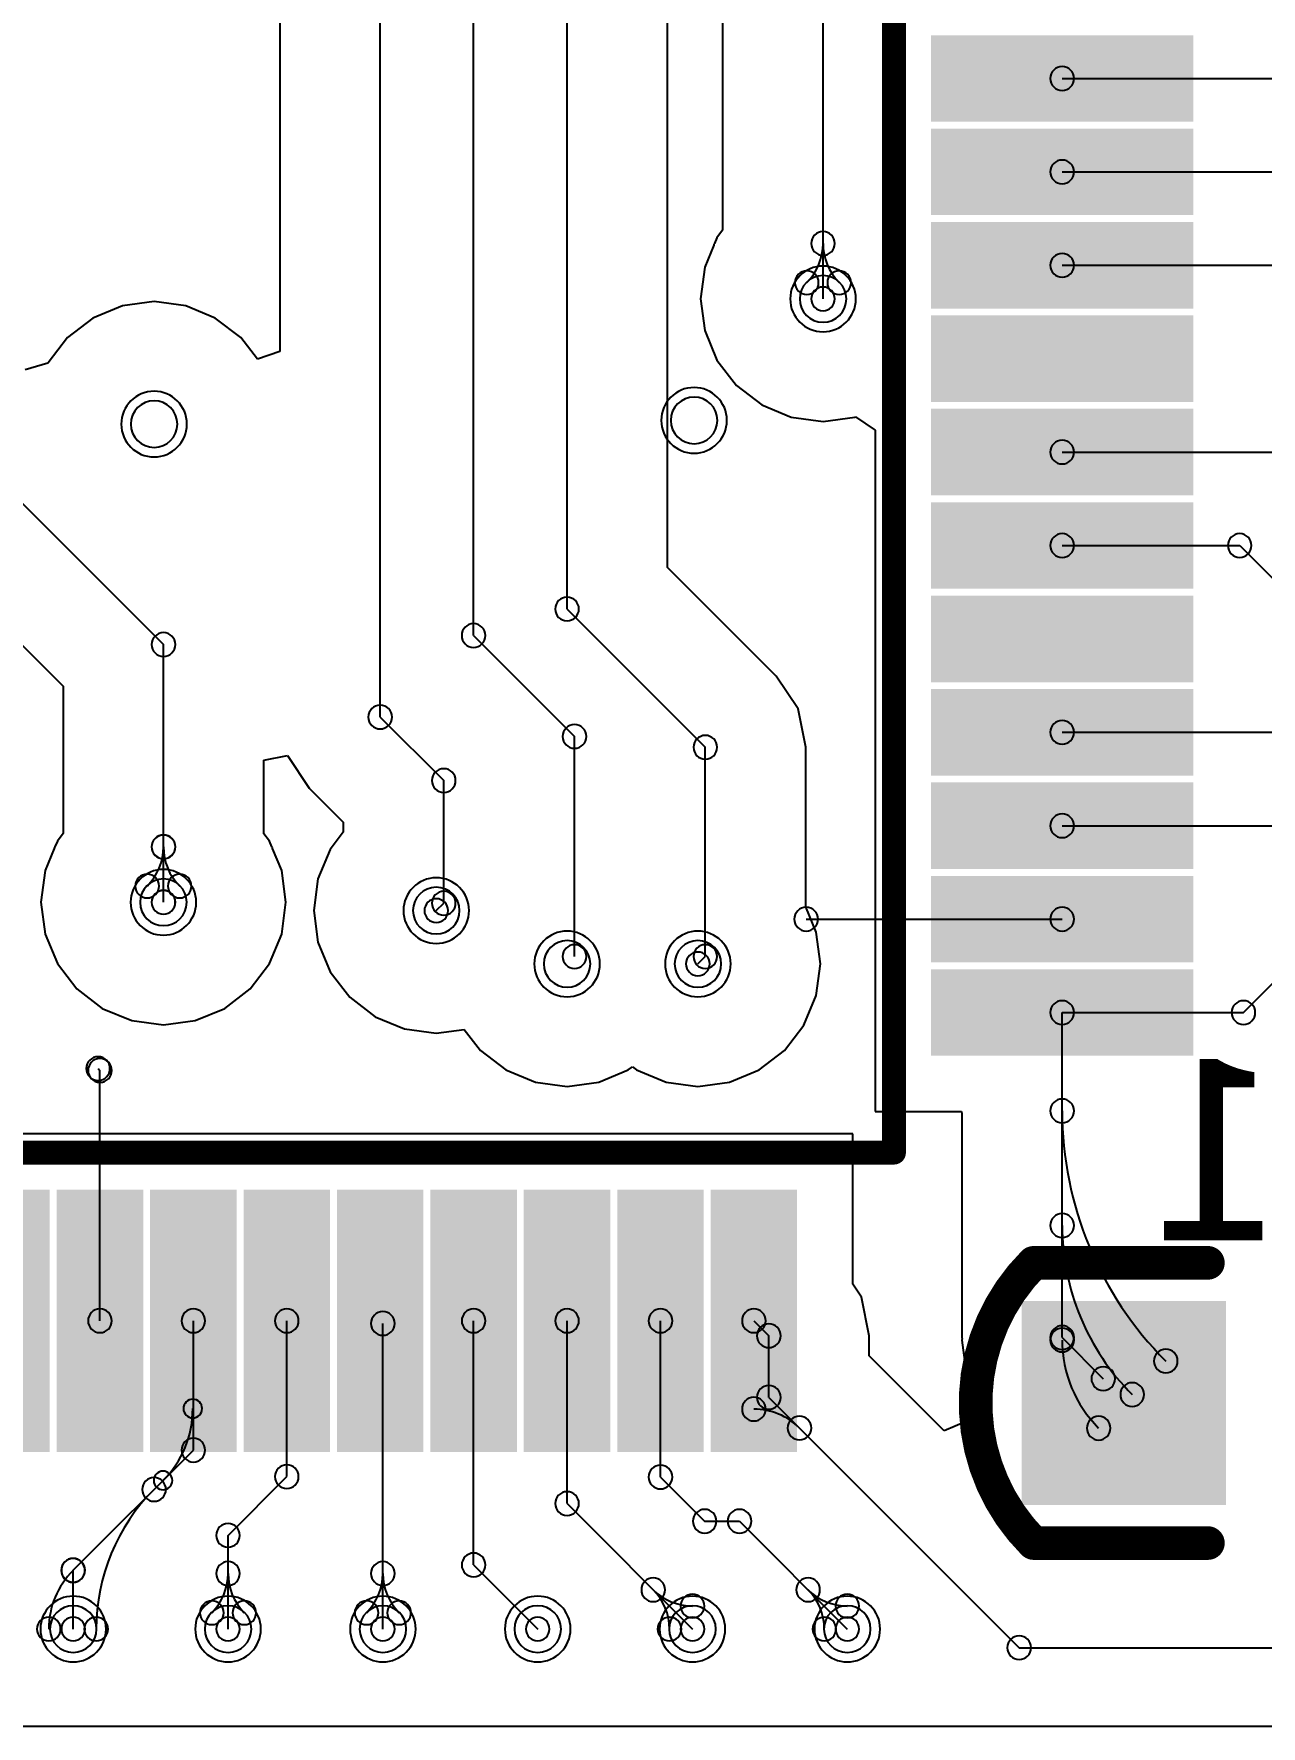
# Model space of a CAD drawing. Header units: inches. Extents: x 32166 to 66782, y 2386 to 7162.
# Drawn here: x 33496.31 to 33525.87, y 2886.55 to 2927.32 of the extents above; entities that cross this region are included whole.
import ezdxf

# ---------------------------------------------------------------- set-up
doc = ezdxf.new("R2010")
doc.units = ezdxf.units.IN
doc.header["$LTSCALE"] = 0.64311
doc.header["$MEASUREMENT"] = 0
for name, color, linetype in [('BOTTOMLAYER', 5, 'CONTINUOUS'), ('BOTTOMOVERLAY', 54, 'CONTINUOUS'), ('BOTTOMPASTE', 16, 'CONTINUOUS'), ('BOTTOMSOLDER', 6, 'CONTINUOUS'), ('KEEPOUTLAYER', 6, 'CONTINUOUS'), ('MULTILAYER', 9, 'CONTINUOUS')]:
    doc.layers.add(name, color=color, linetype=linetype)
doc.styles.get("Standard").update_dxf_attribs({"font": 'txt', "width": 0.8})

msp = doc.modelspace()

# ---------------------------------------------------------------- linework, layer by layer
at = {"layer": 'BOTTOMLAYER'}
for p, q in [((33504.648, 2910.862), (33504.648, 2935.919)), ((33509.148, 2913.464), (33509.148, 2935.919)), ((33502.23, 2931.419), (33502.23, 2919.667)), ((33511.566, 2914.466), (33511.566, 2931.419)), ((33512.895, 2928.899), (33512.895, 2922.588)), ((33515.313, 2920.934), (33515.313, 2928.899)), ((33506.897, 2912.826), (33506.897, 2927.638)), ((33521.073, 2926.244), (33539.518, 2926.244)), ((33521.073, 2923.994), (33538.879, 2923.994)), ((33512.895, 2922.588), (33512.758, 2922.409)), ((33512.683, 2922.229), (33512.463, 2921.698)), ((33512.687, 2922.251), (33512.683, 2922.229)), ((33512.7, 2922.27), (33512.687, 2922.251)), ((33512.758, 2922.409), (33512.7, 2922.27)), ((33512.463, 2921.698), (33512.363, 2920.934)), ((33521.073, 2921.744), (33538.239, 2921.744)), ((33499.202, 2920.869), (33498.438, 2920.769)), ((33499.965, 2920.769), (33499.202, 2920.869)), ((33512.363, 2920.934), (33512.463, 2920.171)), ((33497.727, 2920.474), (33497.116, 2920.005)), ((33498.438, 2920.769), (33497.727, 2920.474)), ((33500.677, 2920.474), (33499.965, 2920.769)), ((33501.288, 2920.005), (33500.677, 2920.474)), ((33512.463, 2920.171), (33512.758, 2919.459)), ((33497.116, 2920.005), (33496.647, 2919.394)), ((33501.689, 2919.483), (33501.288, 2920.005)), ((33502.23, 2919.667), (33501.689, 2919.483)), ((33496.645, 2919.39), (33496.098, 2919.224)), ((33496.647, 2919.394), (33496.645, 2919.39)), ((33512.758, 2919.459), (33513.227, 2918.848)), ((33513.227, 2918.848), (33513.838, 2918.379)), ((33513.838, 2918.379), (33514.549, 2918.085)), ((33514.549, 2918.085), (33515.313, 2917.984)), ((33515.313, 2917.984), (33516.076, 2918.085)), ((33516.076, 2918.085), (33516.098, 2918.093)), ((33516.098, 2918.093), (33516.573, 2917.776)), ((33516.573, 2917.776), (33516.573, 2917.109)), ((33494.793, 2917.244), (33499.428, 2912.609)), ((33521.073, 2917.244), (33527.418, 2917.244)), ((33516.573, 2917.109), (33516.573, 2914.859)), ((33493.791, 2914.826), (33497.01, 2911.608)), ((33516.573, 2914.859), (33516.573, 2912.609)), ((33521.073, 2914.994), (33525.348, 2914.994)), ((33525.348, 2914.994), (33527.643, 2912.699)), ((33514.188, 2911.844), (33511.566, 2914.466)), ((33509.148, 2913.464), (33512.478, 2910.134)), ((33506.897, 2912.826), (33509.328, 2910.395)), ((33499.428, 2906.4), (33499.428, 2912.609)), ((33516.573, 2912.609), (33516.573, 2910.629)), ((33497.01, 2911.608), (33497.01, 2908.054)), ((33514.712, 2911.06), (33514.188, 2911.844)), ((33514.896, 2910.134), (33514.712, 2911.06)), ((33504.648, 2910.862), (33506.178, 2909.332)), ((33509.328, 2905.093), (33509.328, 2910.395)), ((33516.573, 2910.629), (33516.573, 2905.859)), ((33521.073, 2910.494), (33529.227, 2910.494)), ((33501.846, 2909.823), (33502.414, 2909.936)), ((33502.414, 2909.936), (33502.938, 2909.152)), ((33512.478, 2905.093), (33512.478, 2910.134)), ((33514.896, 2906.289), (33514.896, 2910.134)), ((33501.846, 2908.052), (33501.846, 2909.823)), ((33502.938, 2909.152), (33503.76, 2908.33)), ((33506.178, 2906.378), (33506.178, 2909.332)), ((33503.76, 2908.33), (33503.76, 2908.086)), ((33521.073, 2908.244), (33528.588, 2908.244)), ((33496.872, 2907.874), (33496.814, 2907.734)), ((33497.01, 2908.054), (33496.872, 2907.874)), ((33501.982, 2907.874), (33501.846, 2908.052)), ((33502.04, 2907.734), (33501.982, 2907.874)), ((33503.76, 2908.086), (33503.444, 2907.674)), ((33496.797, 2907.694), (33496.577, 2907.163)), ((33496.801, 2907.716), (33496.797, 2907.694)), ((33496.814, 2907.734), (33496.801, 2907.716)), ((33502.052, 2907.716), (33502.04, 2907.734)), ((33502.056, 2907.694), (33502.052, 2907.716)), ((33502.052, 2907.716), (33502.052, 2907.716)), ((33502.276, 2907.163), (33502.056, 2907.694)), ((33503.444, 2907.674), (33503.149, 2906.963)), ((33496.577, 2907.163), (33496.477, 2906.399)), ((33502.377, 2906.399), (33502.276, 2907.163)), ((33503.149, 2906.963), (33503.049, 2906.199)), ((33496.477, 2906.399), (33496.577, 2905.636)), ((33499.427, 2906.399), (33499.428, 2906.4)), ((33502.276, 2905.636), (33502.377, 2906.399)), ((33503.049, 2906.199), (33503.149, 2905.436)), ((33505.999, 2906.199), (33506.178, 2906.378)), ((33515.149, 2905.678), (33514.896, 2906.289)), ((33514.908, 2905.994), (33521.073, 2905.994)), ((33516.573, 2905.859), (33516.573, 2903.609)), ((33496.577, 2905.636), (33496.872, 2904.924)), ((33501.982, 2904.924), (33502.276, 2905.636)), ((33503.149, 2905.436), (33503.444, 2904.724)), ((33515.249, 2904.915), (33515.149, 2905.678)), ((33525.438, 2903.744), (33527.238, 2905.544)), ((33512.299, 2904.915), (33512.478, 2905.093)), ((33496.872, 2904.924), (33497.341, 2904.313)), ((33501.513, 2904.313), (33501.982, 2904.924)), ((33503.444, 2904.724), (33503.913, 2904.113)), ((33515.149, 2904.151), (33515.249, 2904.915)), ((33497.341, 2904.313), (33497.952, 2903.844)), ((33500.902, 2903.844), (33501.513, 2904.313)), ((33514.854, 2903.439), (33515.149, 2904.151)), ((33497.952, 2903.844), (33498.663, 2903.55)), ((33500.19, 2903.55), (33500.902, 2903.844)), ((33503.913, 2904.113), (33504.524, 2903.644)), ((33521.073, 2895.914), (33521.073, 2903.744)), ((33521.073, 2903.744), (33525.438, 2903.744)), ((33498.663, 2903.55), (33499.427, 2903.449)), ((33499.427, 2903.449), (33500.19, 2903.55)), ((33504.524, 2903.644), (33505.235, 2903.349)), ((33505.235, 2903.349), (33505.999, 2903.249)), ((33505.999, 2903.249), (33506.672, 2903.338)), ((33506.672, 2903.338), (33507.063, 2902.828)), ((33514.385, 2902.828), (33514.854, 2903.439)), ((33516.573, 2903.609), (33516.573, 2901.359)), ((33507.063, 2902.828), (33507.674, 2902.36)), ((33513.774, 2902.36), (33514.385, 2902.828)), ((33497.853, 2902.394), (33497.898, 2902.349)), ((33497.898, 2896.319), (33497.898, 2902.349)), ((33507.674, 2902.36), (33508.385, 2902.065)), ((33509.912, 2902.065), (33510.624, 2902.36)), ((33510.624, 2902.36), (33510.724, 2902.436)), ((33510.724, 2902.436), (33510.824, 2902.36)), ((33510.824, 2902.36), (33511.535, 2902.065)), ((33513.062, 2902.065), (33513.774, 2902.36)), ((33508.385, 2902.065), (33509.149, 2901.964)), ((33509.149, 2901.964), (33509.912, 2902.065)), ((33511.535, 2902.065), (33512.299, 2901.964)), ((33512.299, 2901.964), (33513.062, 2902.065)), ((33516.573, 2901.359), (33518.65, 2901.359)), ((33518.65, 2901.359), (33518.655, 2901.311)), ((33518.655, 2901.311), (33518.655, 2895.914)), ((33516.033, 2900.819), (33486.513, 2900.819)), ((33516.033, 2897.197), (33516.033, 2900.819)), ((33516.242, 2896.885), (33516.033, 2897.197)), ((33516.426, 2895.959), (33516.242, 2896.885)), ((33500.148, 2893.203), (33500.148, 2896.319)), ((33502.398, 2892.564), (33502.398, 2896.319)), ((33504.712, 2888.894), (33504.712, 2896.255)), ((33506.898, 2890.437), (33506.898, 2896.319)), ((33509.148, 2891.916), (33509.148, 2896.319)), ((33511.398, 2892.555), (33511.398, 2896.319)), ((33513.648, 2896.319), (33514.008, 2895.959)), ((33514.008, 2894.474), (33514.008, 2895.959)), ((33516.426, 2895.476), (33516.426, 2895.959)), ((33518.655, 2895.914), (33518.661, 2895.885)), ((33518.661, 2895.885), (33518.655, 2895.855)), ((33518.655, 2895.855), (33518.655, 2895.855)), ((33518.655, 2895.855), (33518.758, 2895.076)), ((33521.073, 2895.914), (33522.063, 2894.924)), ((33518.23, 2893.672), (33516.426, 2895.476)), ((33518.758, 2895.076), (33518.758, 2893.891)), ((33514.008, 2894.474), (33520.038, 2888.444)), ((33518.758, 2893.891), (33518.23, 2893.672)), ((33497.255, 2890.31), (33500.148, 2893.203)), ((33500.983, 2891.15), (33502.398, 2892.564)), ((33511.398, 2892.555), (33512.462, 2891.491)), ((33509.148, 2891.916), (33512.169, 2888.894)), ((33512.462, 2891.491), (33513.301, 2891.491)), ((33513.301, 2891.491), (33515.898, 2888.894)), ((33500.983, 2888.894), (33500.983, 2891.15)), ((33497.255, 2888.894), (33497.255, 2890.31)), ((33506.898, 2890.437), (33508.441, 2888.894)), ((33520.038, 2888.444), (33541.413, 2888.444))]:
    msp.add_line(p, q, dxfattribs=at)
for centre, radius, start, end in [((33521.073, 2926.244), 0.286, 0, 180), ((33521.073, 2926.244), 0.286, 180, 0), ((33521.073, 2923.994), 0.286, 0, 180), ((33521.073, 2923.994), 0.286, 180, 0), ((33515.313, 2922.271), 0.286, 0, 180), ((33515.313, 2922.271), 0.286, 0, 180), ((33515.313, 2922.271), 0.286, 0, 180), ((33515.313, 2922.271), 0.286, 0, 180), ((33515.313, 2922.271), 0.286, 0, 180), ((33515.313, 2922.271), 0.286, 0, 180), ((33513.977, 2922.271), 1.336, 314.9996, 359.9996), ((33513.977, 2922.271), 1.336, 314.9996, 359.9996), ((33513.977, 2922.271), 1.336, 314.9996, 359.9996), ((33515.313, 2922.271), 0.286, 180, 0), ((33515.313, 2922.271), 0.286, 180, 0), ((33515.313, 2922.271), 0.286, 180, 0), ((33515.313, 2922.271), 0.286, 180, 0), ((33515.313, 2922.271), 0.286, 180, 0), ((33515.313, 2922.271), 0.286, 180, 0), ((33516.649, 2922.271), 1.336, 180.0004, 225.0004), ((33516.649, 2922.271), 1.336, 180.0004, 225.0004), ((33516.649, 2922.271), 1.336, 180.0004, 225.0004), ((33521.073, 2921.744), 0.286, 0, 180), ((33521.073, 2921.744), 0.286, 180, 0), ((33514.921, 2921.326), 0.286, 0, 180), ((33514.921, 2921.326), 0.286, 0, 180), ((33514.921, 2921.326), 0.286, 0, 180), ((33514.921, 2921.326), 0.286, 180, 0), ((33514.921, 2921.326), 0.286, 180, 0), ((33514.921, 2921.326), 0.286, 180, 0), ((33515.313, 2920.934), 0.562, 0, 180), ((33515.704, 2921.326), 0.286, 0, 180), ((33515.704, 2921.326), 0.286, 0, 180), ((33515.704, 2921.326), 0.286, 0, 180), ((33515.704, 2921.326), 0.286, 180, 0), ((33515.704, 2921.326), 0.286, 180, 0), ((33515.704, 2921.326), 0.286, 180, 0), ((33515.313, 2920.934), 0.562, 180, 0), ((33515.313, 2920.934), 0.286, 0, 180), ((33515.313, 2920.934), 0.286, 180, 0), ((33499.202, 2917.919), 0.562, 0, 180), ((33512.208, 2918.009), 0.562, 0, 180), ((33512.208, 2918.009), 0.562, 180, 0), ((33499.202, 2917.919), 0.562, 180, 0), ((33521.073, 2917.244), 0.286, 0, 180), ((33521.073, 2917.244), 0.286, 180, 0), ((33521.073, 2914.994), 0.286, 0, 180), ((33525.348, 2914.994), 0.286, 0, 180), ((33525.348, 2914.994), 0.286, 0, 180), ((33521.073, 2914.994), 0.286, 180, 0), ((33525.348, 2914.994), 0.286, 180, 0), ((33525.348, 2914.994), 0.286, 180, 0), ((33509.148, 2913.464), 0.286, 0, 180), ((33509.148, 2913.464), 0.286, 0, 180), ((33506.897, 2912.826), 0.286, 0, 180), ((33506.897, 2912.826), 0.286, 0, 180), ((33509.148, 2913.464), 0.286, 180, 0), ((33509.148, 2913.464), 0.286, 180, 0), ((33499.428, 2912.609), 0.286, 0, 180), ((33499.428, 2912.609), 0.286, 0, 180), ((33506.897, 2912.826), 0.286, 180, 0), ((33506.897, 2912.826), 0.286, 180, 0), ((33499.428, 2912.609), 0.286, 180, 0), ((33499.428, 2912.609), 0.286, 180, 0), ((33504.648, 2910.862), 0.286, 0, 180), ((33504.648, 2910.862), 0.286, 0, 180), ((33504.648, 2910.862), 0.286, 180, 0), ((33504.648, 2910.862), 0.286, 180, 0), ((33509.328, 2910.395), 0.286, 0, 180), ((33509.328, 2910.395), 0.286, 0, 180), ((33521.073, 2910.494), 0.286, 0, 180), ((33509.328, 2910.395), 0.286, 180, 0), ((33509.328, 2910.395), 0.286, 180, 0), ((33512.478, 2910.134), 0.286, 0, 180), ((33512.478, 2910.134), 0.286, 0, 180), ((33521.073, 2910.494), 0.286, 180, 0), ((33512.478, 2910.134), 0.286, 180, 0), ((33512.478, 2910.134), 0.286, 180, 0), ((33506.178, 2909.332), 0.286, 0, 180), ((33506.178, 2909.332), 0.286, 0, 180), ((33506.178, 2909.332), 0.286, 180, 0), ((33506.178, 2909.332), 0.286, 180, 0), ((33521.073, 2908.244), 0.286, 0, 180), ((33521.073, 2908.244), 0.286, 180, 0), ((33499.428, 2907.738), 0.286, 0, 180), ((33499.428, 2907.738), 0.286, 0, 180), ((33499.428, 2907.738), 0.286, 0, 180), ((33499.428, 2907.733), 0.286, 0, 180), ((33499.428, 2907.733), 0.286, 0, 180), ((33499.428, 2907.733), 0.286, 0, 180), ((33498.088, 2907.738), 1.34, 314.9996, 359.9996), ((33498.088, 2907.738), 1.34, 314.9996, 359.9996), ((33498.088, 2907.738), 1.34, 314.9996, 359.9996), ((33499.428, 2907.738), 0.286, 180, 0), ((33499.428, 2907.738), 0.286, 180, 0), ((33499.428, 2907.738), 0.286, 180, 0), ((33499.428, 2907.733), 0.286, 180, 0), ((33499.428, 2907.733), 0.286, 180, 0), ((33499.428, 2907.733), 0.286, 180, 0), ((33500.761, 2907.733), 1.333, 180.0004, 225.0004), ((33500.761, 2907.733), 1.333, 180.0004, 225.0004), ((33500.761, 2907.733), 1.333, 180.0004, 225.0004), ((33499.035, 2906.791), 0.286, 0, 180), ((33499.035, 2906.791), 0.286, 0, 180), ((33499.035, 2906.791), 0.286, 0, 180), ((33499.818, 2906.791), 0.286, 0, 180), ((33499.818, 2906.791), 0.286, 0, 180), ((33499.818, 2906.791), 0.286, 0, 180), ((33499.035, 2906.791), 0.286, 180, 0), ((33499.035, 2906.791), 0.286, 180, 0), ((33499.035, 2906.791), 0.286, 180, 0), ((33499.427, 2906.399), 0.562, 0, 180), ((33499.427, 2906.399), 0.286, 0, 180), ((33499.428, 2906.4), 0.286, 0, 180), ((33499.428, 2906.4), 0.286, 0, 180), ((33499.818, 2906.791), 0.286, 180, 0), ((33499.818, 2906.791), 0.286, 180, 0), ((33499.818, 2906.791), 0.286, 180, 0), ((33505.999, 2906.199), 0.562, 0, 180), ((33506.178, 2906.378), 0.286, 0, 180), ((33506.178, 2906.378), 0.286, 0, 180), ((33499.427, 2906.399), 0.562, 180, 0), ((33499.427, 2906.399), 0.286, 180, 0), ((33499.428, 2906.4), 0.286, 180, 0), ((33499.428, 2906.4), 0.286, 180, 0), ((33505.999, 2906.199), 0.562, 180, 0), ((33505.999, 2906.199), 0.286, 0, 180), ((33505.999, 2906.199), 0.286, 180, 0), ((33506.178, 2906.378), 0.286, 180, 0), ((33506.178, 2906.378), 0.286, 180, 0), ((33514.908, 2905.994), 0.286, 0, 180), ((33521.073, 2905.994), 0.286, 0, 180), ((33514.908, 2905.994), 0.286, 180, 0), ((33521.073, 2905.994), 0.286, 180, 0), ((33509.149, 2904.915), 0.562, 0, 180), ((33509.328, 2905.093), 0.286, 0, 180), ((33512.299, 2904.915), 0.562, 0, 180), ((33512.478, 2905.093), 0.286, 0, 180), ((33512.478, 2905.093), 0.286, 0, 180), ((33509.328, 2905.093), 0.286, 180, 0), ((33512.299, 2904.915), 0.286, 0, 180), ((33512.478, 2905.093), 0.286, 180, 0), ((33512.478, 2905.093), 0.286, 180, 0), ((33509.149, 2904.915), 0.562, 180, 0), ((33512.299, 2904.915), 0.562, 180, 0), ((33512.299, 2904.915), 0.286, 180, 0), ((33521.073, 2903.744), 0.286, 0, 180), ((33521.073, 2903.744), 0.286, 0, 180), ((33521.073, 2903.744), 0.286, 180, 0), ((33521.073, 2903.744), 0.286, 180, 0), ((33525.438, 2903.744), 0.286, 0, 180), ((33525.438, 2903.744), 0.286, 0, 180), ((33525.438, 2903.744), 0.286, 180, 0), ((33525.438, 2903.744), 0.286, 180, 0), ((33497.853, 2902.394), 0.286, 0, 180), ((33497.898, 2902.349), 0.286, 0, 180), ((33497.898, 2902.349), 0.286, 0, 180), ((33497.853, 2902.394), 0.286, 180, 0), ((33497.898, 2902.349), 0.286, 180, 0), ((33497.898, 2902.349), 0.286, 180, 0), ((33521.073, 2901.374), 0.286, 0, 180), ((33521.073, 2901.374), 0.286, 0, 180), ((33521.073, 2901.374), 0.286, 0, 180), ((33521.073, 2901.374), 0.286, 180, 0), ((33521.073, 2901.374), 0.286, 180, 0), ((33521.073, 2901.374), 0.286, 180, 0), ((33529.592, 2901.374), 8.519, 179.9999, 224.9999), ((33529.592, 2901.374), 8.519, 179.9999, 224.9999), ((33529.592, 2901.374), 8.519, 179.9999, 224.9999), ((33521.073, 2898.614), 0.286, 0, 180), ((33521.073, 2898.614), 0.286, 0, 180), ((33521.073, 2898.614), 0.286, 0, 180), ((33521.073, 2898.614), 0.286, 180, 0), ((33521.073, 2898.614), 0.286, 180, 0), ((33521.073, 2898.614), 0.286, 180, 0), ((33526.833, 2898.614), 5.76, 180.0001, 225.0001), ((33526.833, 2898.614), 5.76, 180.0001, 225.0001), ((33526.833, 2898.614), 5.76, 180.0001, 225.0001), ((33497.898, 2896.319), 0.286, 0, 180), ((33500.148, 2896.319), 0.286, 0, 180), ((33502.398, 2896.319), 0.286, 0, 180), ((33504.712, 2896.255), 0.286, 0, 180), ((33506.898, 2896.319), 0.286, 0, 180), ((33509.148, 2896.319), 0.286, 0, 180), ((33511.398, 2896.319), 0.286, 0, 180), ((33513.648, 2896.319), 0.286, 0, 180), ((33497.898, 2896.319), 0.286, 180, 0), ((33500.148, 2896.319), 0.286, 180, 0), ((33502.398, 2896.319), 0.286, 180, 0), ((33504.712, 2896.255), 0.286, 180, 0), ((33506.898, 2896.319), 0.286, 180, 0), ((33509.148, 2896.319), 0.286, 180, 0), ((33511.398, 2896.319), 0.286, 180, 0), ((33513.648, 2896.319), 0.286, 180, 0), ((33514.008, 2895.959), 0.286, 0, 180), ((33514.008, 2895.959), 0.286, 0, 180), ((33521.073, 2895.914), 0.286, 0, 180), ((33521.073, 2895.914), 0.286, 0, 180), ((33521.073, 2895.855), 0.286, 0, 180), ((33521.073, 2895.855), 0.286, 0, 180), ((33521.073, 2895.855), 0.286, 0, 180), ((33514.008, 2895.959), 0.286, 180, 0), ((33514.008, 2895.959), 0.286, 180, 0), ((33521.073, 2895.914), 0.286, 180, 0), ((33521.073, 2895.914), 0.286, 180, 0), ((33521.073, 2895.855), 0.286, 180, 0), ((33521.073, 2895.855), 0.286, 180, 0), ((33521.073, 2895.855), 0.286, 180, 0), ((33524.073, 2895.855), 3.001, 180, 225), ((33524.073, 2895.855), 3.001, 180, 225), ((33524.073, 2895.855), 3.001, 180, 225), ((33523.568, 2895.35), 0.286, 0, 180), ((33523.568, 2895.35), 0.286, 0, 180), ((33523.568, 2895.35), 0.286, 0, 180), ((33522.063, 2894.924), 0.286, 0, 180), ((33523.568, 2895.35), 0.286, 180, 0), ((33523.568, 2895.35), 0.286, 180, 0), ((33523.568, 2895.35), 0.286, 180, 0), ((33514.008, 2894.474), 0.286, 0, 180), ((33514.008, 2894.474), 0.286, 0, 180), ((33522.063, 2894.924), 0.286, 180, 0), ((33522.76, 2894.541), 0.286, 0, 180), ((33522.76, 2894.541), 0.286, 0, 180), ((33522.76, 2894.541), 0.286, 0, 180), ((33500.134, 2894.204), 0.225, 0, 180), ((33513.648, 2894.191), 0.286, 0, 180), ((33513.648, 2894.191), 0.286, 0, 180), ((33513.648, 2894.191), 0.286, 0, 180), ((33514.008, 2894.474), 0.286, 180, 0), ((33514.008, 2894.474), 0.286, 180, 0), ((33522.76, 2894.541), 0.286, 180, 0), ((33522.76, 2894.541), 0.286, 180, 0), ((33522.76, 2894.541), 0.286, 180, 0), ((33497.685, 2894.204), 2.449, 315, 0), ((33500.134, 2894.204), 0.225, 180, 0), ((33513.648, 2894.191), 0.286, 180, 0), ((33513.648, 2894.191), 0.286, 180, 0), ((33513.648, 2894.191), 0.286, 180, 0), ((33513.648, 2892.637), 1.554, 45, 90), ((33513.648, 2892.637), 1.554, 45, 90), ((33513.648, 2892.637), 1.554, 45, 90), ((33514.746, 2893.736), 0.286, 0, 180), ((33514.746, 2893.736), 0.286, 0, 180), ((33514.746, 2893.736), 0.286, 0, 180), ((33521.952, 2893.733), 0.286, 0, 180), ((33521.952, 2893.733), 0.286, 0, 180), ((33521.952, 2893.733), 0.286, 0, 180), ((33514.746, 2893.736), 0.286, 180, 0), ((33514.746, 2893.736), 0.286, 180, 0), ((33514.746, 2893.736), 0.286, 180, 0), ((33521.952, 2893.733), 0.286, 180, 0), ((33521.952, 2893.733), 0.286, 180, 0), ((33521.952, 2893.733), 0.286, 180, 0), ((33500.148, 2893.203), 0.286, 0, 180), ((33500.148, 2893.203), 0.286, 0, 180), ((33500.148, 2893.203), 0.286, 180, 0), ((33500.148, 2893.203), 0.286, 180, 0), ((33502.398, 2892.564), 0.286, 0, 180), ((33502.398, 2892.564), 0.286, 0, 180), ((33511.398, 2892.555), 0.286, 0, 180), ((33511.398, 2892.555), 0.286, 0, 180), ((33499.201, 2892.257), 0.286, 0, 180), ((33499.201, 2892.257), 0.286, 0, 180), ((33499.201, 2892.257), 0.286, 0, 180), ((33499.417, 2892.472), 0.225, 0, 180), ((33499.417, 2892.472), 0.225, 180, 0), ((33502.398, 2892.564), 0.286, 180, 0), ((33502.398, 2892.564), 0.286, 180, 0), ((33511.398, 2892.555), 0.286, 180, 0), ((33511.398, 2892.555), 0.286, 180, 0), ((33502.563, 2888.894), 4.755, 135, 180), ((33502.563, 2888.894), 4.755, 135, 180), ((33502.563, 2888.894), 4.755, 135, 180), ((33499.201, 2892.257), 0.286, 180, 0), ((33499.201, 2892.257), 0.286, 180, 0), ((33499.201, 2892.257), 0.286, 180, 0), ((33509.148, 2891.916), 0.286, 0, 180), ((33509.148, 2891.916), 0.286, 0, 180), ((33509.148, 2891.916), 0.286, 180, 0), ((33509.148, 2891.916), 0.286, 180, 0), ((33512.462, 2891.491), 0.286, 0, 180), ((33512.462, 2891.491), 0.286, 0, 180), ((33512.462, 2891.491), 0.286, 180, 0), ((33512.462, 2891.491), 0.286, 180, 0), ((33513.301, 2891.491), 0.286, 0, 180), ((33513.301, 2891.491), 0.286, 0, 180), ((33513.301, 2891.491), 0.286, 180, 0), ((33513.301, 2891.491), 0.286, 180, 0), ((33500.983, 2891.15), 0.286, 0, 180), ((33500.983, 2891.15), 0.286, 0, 180), ((33500.983, 2891.15), 0.286, 180, 0), ((33500.983, 2891.15), 0.286, 180, 0), ((33506.898, 2890.437), 0.286, 0, 180), ((33506.898, 2890.437), 0.286, 0, 180), ((33498.661, 2888.894), 1.996, 134.9997, 179.9997), ((33498.661, 2888.894), 1.996, 134.9997, 179.9997), ((33498.661, 2888.894), 1.996, 134.9997, 179.9997), ((33497.25, 2890.305), 0.286, 0, 180), ((33497.25, 2890.305), 0.286, 0, 180), ((33497.25, 2890.305), 0.286, 0, 180), ((33497.25, 2890.305), 0.286, 180, 0), ((33497.25, 2890.305), 0.286, 180, 0), ((33497.25, 2890.305), 0.286, 180, 0), ((33497.255, 2890.31), 0.286, 0, 180), ((33497.255, 2890.31), 0.286, 0, 180), ((33497.255, 2890.31), 0.286, 180, 0), ((33497.255, 2890.31), 0.286, 180, 0), ((33500.983, 2890.231), 0.286, 0, 180), ((33500.983, 2890.231), 0.286, 0, 180), ((33500.983, 2890.231), 0.286, 0, 180), ((33500.983, 2890.231), 0.286, 0, 180), ((33500.983, 2890.231), 0.286, 0, 180), ((33500.983, 2890.231), 0.286, 0, 180), ((33504.712, 2890.231), 0.286, 0, 180), ((33504.712, 2890.231), 0.286, 0, 180), ((33504.712, 2890.231), 0.286, 0, 180), ((33504.712, 2890.231), 0.286, 0, 180), ((33504.712, 2890.231), 0.286, 0, 180), ((33504.712, 2890.231), 0.286, 0, 180), ((33506.898, 2890.437), 0.286, 180, 0), ((33506.898, 2890.437), 0.286, 180, 0), ((33499.647, 2890.231), 1.336, 314.9996, 359.9996), ((33499.647, 2890.231), 1.336, 314.9996, 359.9996), ((33499.647, 2890.231), 1.336, 314.9996, 359.9996), ((33500.983, 2890.231), 0.286, 180, 0), ((33500.983, 2890.231), 0.286, 180, 0), ((33500.983, 2890.231), 0.286, 180, 0), ((33500.983, 2890.231), 0.286, 180, 0), ((33500.983, 2890.231), 0.286, 180, 0), ((33500.983, 2890.231), 0.286, 180, 0), ((33502.32, 2890.231), 1.336, 180.0004, 225.0004), ((33502.32, 2890.231), 1.336, 180.0004, 225.0004), ((33502.32, 2890.231), 1.336, 180.0004, 225.0004), ((33503.376, 2890.231), 1.336, 314.9996, 359.9996), ((33503.376, 2890.231), 1.336, 314.9996, 359.9996), ((33503.376, 2890.231), 1.336, 314.9996, 359.9996), ((33504.712, 2890.231), 0.286, 180, 0), ((33504.712, 2890.231), 0.286, 180, 0), ((33504.712, 2890.231), 0.286, 180, 0), ((33504.712, 2890.231), 0.286, 180, 0), ((33504.712, 2890.231), 0.286, 180, 0), ((33504.712, 2890.231), 0.286, 180, 0), ((33506.048, 2890.231), 1.336, 180.0004, 225.0004), ((33506.048, 2890.231), 1.336, 180.0004, 225.0004), ((33506.048, 2890.231), 1.336, 180.0004, 225.0004), ((33511.224, 2889.839), 0.286, 0, 180), ((33511.224, 2889.839), 0.286, 0, 180), ((33511.224, 2889.839), 0.286, 0, 180), ((33511.224, 2889.839), 0.286, 0, 180), ((33511.224, 2889.839), 0.286, 0, 180), ((33511.224, 2889.839), 0.286, 0, 180), ((33514.953, 2889.839), 0.286, 0, 180), ((33514.953, 2889.839), 0.286, 0, 180), ((33514.953, 2889.839), 0.286, 0, 180), ((33514.953, 2889.839), 0.286, 0, 180), ((33514.953, 2889.839), 0.286, 0, 180), ((33514.953, 2889.839), 0.286, 0, 180), ((33497.255, 2888.894), 0.562, 0, 180), ((33500.592, 2889.286), 0.286, 0, 180), ((33500.592, 2889.286), 0.286, 0, 180), ((33500.592, 2889.286), 0.286, 0, 180), ((33500.983, 2888.894), 0.562, 0, 180), ((33501.375, 2889.286), 0.286, 0, 180), ((33501.375, 2889.286), 0.286, 0, 180), ((33501.375, 2889.286), 0.286, 0, 180), ((33504.321, 2889.286), 0.286, 0, 180), ((33504.321, 2889.286), 0.286, 0, 180), ((33504.321, 2889.286), 0.286, 0, 180), ((33504.712, 2888.894), 0.562, 0, 180), ((33505.103, 2889.286), 0.286, 0, 180), ((33505.103, 2889.286), 0.286, 0, 180), ((33505.103, 2889.286), 0.286, 0, 180), ((33508.441, 2888.894), 0.562, 0, 180), ((33511.224, 2889.839), 0.286, 180, 0), ((33511.224, 2889.839), 0.286, 180, 0), ((33511.224, 2889.839), 0.286, 180, 0), ((33511.224, 2889.839), 0.286, 180, 0), ((33511.224, 2889.839), 0.286, 180, 0), ((33511.224, 2889.839), 0.286, 180, 0), ((33510.279, 2888.894), 1.336, 0.0004, 45.0004), ((33512.169, 2890.784), 1.336, 224.9996, 269.9996), ((33512.169, 2890.784), 1.336, 224.9996, 269.9996), ((33510.279, 2888.894), 1.336, 0.0004, 45.0004), ((33512.169, 2890.784), 1.336, 224.9996, 269.9996), ((33510.279, 2888.894), 1.336, 0.0004, 45.0004), ((33512.169, 2888.894), 0.562, 0, 180), ((33512.169, 2889.448), 0.286, 0, 180), ((33512.169, 2889.448), 0.286, 0, 180), ((33512.169, 2889.448), 0.286, 0, 180), ((33512.169, 2889.448), 0.286, 180, 0), ((33512.169, 2889.448), 0.286, 180, 0), ((33512.169, 2889.448), 0.286, 180, 0), ((33514.953, 2889.839), 0.286, 180, 0), ((33514.953, 2889.839), 0.286, 180, 0), ((33514.953, 2889.839), 0.286, 180, 0), ((33514.953, 2889.839), 0.286, 180, 0), ((33514.953, 2889.839), 0.286, 180, 0), ((33514.953, 2889.839), 0.286, 180, 0), ((33514.008, 2888.894), 1.336, 0.0004, 45.0004), ((33515.898, 2890.784), 1.336, 224.9996, 269.9996), ((33515.898, 2890.784), 1.336, 224.9996, 269.9996), ((33514.008, 2888.894), 1.336, 0.0004, 45.0004), ((33515.898, 2890.784), 1.336, 224.9996, 269.9996), ((33514.008, 2888.894), 1.336, 0.0004, 45.0004), ((33515.898, 2888.894), 0.562, 0, 180), ((33515.898, 2889.448), 0.286, 0, 180), ((33515.898, 2889.448), 0.286, 0, 180), ((33515.898, 2889.448), 0.286, 0, 180), ((33515.898, 2889.448), 0.286, 180, 0), ((33515.898, 2889.448), 0.286, 180, 0), ((33515.898, 2889.448), 0.286, 180, 0), ((33496.665, 2888.894), 0.286, 0, 180), ((33496.665, 2888.894), 0.286, 0, 180), ((33496.665, 2888.894), 0.286, 0, 180), ((33497.255, 2888.894), 0.286, 0, 180), ((33497.808, 2888.894), 0.286, 0, 180), ((33497.808, 2888.894), 0.286, 0, 180), ((33497.808, 2888.894), 0.286, 0, 180), ((33500.592, 2889.286), 0.286, 180, 0), ((33500.592, 2889.286), 0.286, 180, 0), ((33500.592, 2889.286), 0.286, 180, 0), ((33500.983, 2888.894), 0.286, 0, 180), ((33501.375, 2889.286), 0.286, 180, 0), ((33501.375, 2889.286), 0.286, 180, 0), ((33501.375, 2889.286), 0.286, 180, 0), ((33504.321, 2889.286), 0.286, 180, 0), ((33504.321, 2889.286), 0.286, 180, 0), ((33504.321, 2889.286), 0.286, 180, 0), ((33504.712, 2888.894), 0.286, 0, 180), ((33505.103, 2889.286), 0.286, 180, 0), ((33505.103, 2889.286), 0.286, 180, 0), ((33505.103, 2889.286), 0.286, 180, 0), ((33508.441, 2888.894), 0.286, 0, 180), ((33511.616, 2888.894), 0.286, 0, 180), ((33511.616, 2888.894), 0.286, 0, 180), ((33511.616, 2888.894), 0.286, 0, 180), ((33512.169, 2888.894), 0.286, 0, 180), ((33515.344, 2888.894), 0.286, 0, 180), ((33515.344, 2888.894), 0.286, 0, 180), ((33515.344, 2888.894), 0.286, 0, 180), ((33515.898, 2888.894), 0.286, 0, 180), ((33496.665, 2888.894), 0.286, 180, 0), ((33496.665, 2888.894), 0.286, 180, 0), ((33496.665, 2888.894), 0.286, 180, 0), ((33497.255, 2888.894), 0.562, 180, 0), ((33497.255, 2888.894), 0.286, 180, 0), ((33497.808, 2888.894), 0.286, 180, 0), ((33497.808, 2888.894), 0.286, 180, 0), ((33497.808, 2888.894), 0.286, 180, 0), ((33500.983, 2888.894), 0.562, 180, 0), ((33500.983, 2888.894), 0.286, 180, 0), ((33504.712, 2888.894), 0.562, 180, 0), ((33504.712, 2888.894), 0.286, 180, 0), ((33508.441, 2888.894), 0.562, 180, 0), ((33508.441, 2888.894), 0.286, 180, 0), ((33511.616, 2888.894), 0.286, 180, 0), ((33511.616, 2888.894), 0.286, 180, 0), ((33511.616, 2888.894), 0.286, 180, 0), ((33512.169, 2888.894), 0.562, 180, 0), ((33512.169, 2888.894), 0.286, 180, 0), ((33515.344, 2888.894), 0.286, 180, 0), ((33515.344, 2888.894), 0.286, 180, 0), ((33515.344, 2888.894), 0.286, 180, 0), ((33515.898, 2888.894), 0.562, 180, 0), ((33515.898, 2888.894), 0.286, 180, 0), ((33520.038, 2888.444), 0.286, 0, 180), ((33520.038, 2888.444), 0.286, 0, 180), ((33520.038, 2888.444), 0.286, 180, 0), ((33520.038, 2888.444), 0.286, 180, 0)]:
    msp.add_arc(centre, radius, start, end, dxfattribs=at)
for points in [[(33518.373, 2926.829), (33518.373, 2925.659), (33523.773, 2926.829), (33523.773, 2925.659)], [(33518.373, 2924.579), (33518.373, 2923.409), (33523.773, 2924.579), (33523.773, 2923.409)], [(33518.373, 2922.329), (33518.373, 2921.159), (33523.773, 2922.329), (33523.773, 2921.159)], [(33518.373, 2920.079), (33518.373, 2918.909), (33523.773, 2920.079), (33523.773, 2918.909)], [(33518.373, 2917.829), (33518.373, 2916.659), (33523.773, 2917.829), (33523.773, 2916.659)], [(33518.373, 2915.579), (33518.373, 2914.409), (33523.773, 2915.579), (33523.773, 2914.409)], [(33518.373, 2913.329), (33518.373, 2912.159), (33523.773, 2913.329), (33523.773, 2912.159)], [(33518.373, 2911.079), (33518.373, 2909.909), (33523.773, 2911.079), (33523.773, 2909.909)], [(33518.373, 2908.829), (33518.373, 2907.659), (33523.773, 2908.829), (33523.773, 2907.659)], [(33518.373, 2906.579), (33518.373, 2905.409), (33523.773, 2906.579), (33523.773, 2905.409)], [(33518.373, 2904.329), (33518.373, 2903.159), (33523.773, 2904.329), (33523.773, 2903.159)], [(33497.313, 2893.619), (33498.483, 2893.619), (33497.313, 2899.019), (33498.483, 2899.019)], [(33499.563, 2893.619), (33500.733, 2893.619), (33499.563, 2899.019), (33500.733, 2899.019)], [(33501.813, 2893.619), (33502.983, 2893.619), (33501.813, 2899.019), (33502.983, 2899.019)], [(33504.063, 2893.619), (33505.233, 2893.619), (33504.063, 2899.019), (33505.233, 2899.019)], [(33506.313, 2893.619), (33507.483, 2893.619), (33506.313, 2899.019), (33507.483, 2899.019)], [(33508.563, 2893.619), (33509.733, 2893.619), (33508.563, 2899.019), (33509.733, 2899.019)], [(33510.813, 2893.619), (33511.983, 2893.619), (33510.813, 2899.019), (33511.983, 2899.019)], [(33513.063, 2893.619), (33514.233, 2893.619), (33513.063, 2899.019), (33514.233, 2899.019)], [(33524.558, 2896.34), (33520.558, 2896.34), (33524.558, 2892.339), (33520.558, 2892.339)]]:
    msp.add_solid(points, dxfattribs=at)
at = {"layer": 'BOTTOMOVERLAY'}
for points, const_width in [([(33517.023, 2900.369), (33517.023, 2931.869)], 0.572), ([(33490.023, 2900.369), (33517.023, 2900.369)], 0.572), ([(33524.583, 2897.714), (33520.386, 2897.714)], 0.81), ([(33524.583, 2890.964), (33520.386, 2890.964)], 0.81)]:
    msp.add_lwpolyline(points, dxfattribs=dict(at, const_width=const_width))
for points, const_width in [([(33516.88, 2900.369, 1), (33517.166, 2900.369, 1)], 0.286), ([(33516.88, 2900.369, 1), (33517.166, 2900.369, 1)], 0.286), ([(33520.386, 2897.917, 1), (33520.386, 2897.512, 1)], 0.405), ([(33520.386, 2897.917, 1), (33520.386, 2897.512, 1)], 0.405), ([(33524.583, 2897.917, 1), (33524.583, 2897.512, 1)], 0.405), ([(33520.386, 2891.167, 1), (33520.386, 2890.762, 1)], 0.405), ([(33520.386, 2891.167, 1), (33520.386, 2890.762, 1)], 0.405), ([(33524.583, 2891.167, 1), (33524.583, 2890.762, 1)], 0.405)]:
    msp.add_lwpolyline(points, format="xyb", close=True, dxfattribs=dict(at, const_width=const_width))
at = {"layer": 'BOTTOMOVERLAY', "const_width": 0.81}
msp.add_lwpolyline([(33520.386, 2890.964, -0.414214), (33520.386, 2897.714)], format="xyb", dxfattribs=at)
at = {"layer": 'BOTTOMPASTE'}
for points in [[(33518.373, 2926.829), (33518.373, 2925.659), (33523.773, 2926.829), (33523.773, 2925.659)], [(33518.373, 2924.579), (33518.373, 2923.409), (33523.773, 2924.579), (33523.773, 2923.409)], [(33518.373, 2922.329), (33518.373, 2921.159), (33523.773, 2922.329), (33523.773, 2921.159)], [(33518.373, 2920.079), (33518.373, 2918.909), (33523.773, 2920.079), (33523.773, 2918.909)], [(33518.373, 2917.829), (33518.373, 2916.659), (33523.773, 2917.829), (33523.773, 2916.659)], [(33518.373, 2915.579), (33518.373, 2914.409), (33523.773, 2915.579), (33523.773, 2914.409)], [(33518.373, 2913.329), (33518.373, 2912.159), (33523.773, 2913.329), (33523.773, 2912.159)], [(33518.373, 2911.079), (33518.373, 2909.909), (33523.773, 2911.079), (33523.773, 2909.909)], [(33518.373, 2908.829), (33518.373, 2907.659), (33523.773, 2908.829), (33523.773, 2907.659)], [(33518.373, 2906.579), (33518.373, 2905.409), (33523.773, 2906.579), (33523.773, 2905.409)], [(33518.373, 2904.329), (33518.373, 2903.159), (33523.773, 2904.329), (33523.773, 2903.159)], [(33497.313, 2893.619), (33498.483, 2893.619), (33497.313, 2899.019), (33498.483, 2899.019)], [(33499.563, 2893.619), (33500.733, 2893.619), (33499.563, 2899.019), (33500.733, 2899.019)], [(33501.813, 2893.619), (33502.983, 2893.619), (33501.813, 2899.019), (33502.983, 2899.019)], [(33504.063, 2893.619), (33505.233, 2893.619), (33504.063, 2899.019), (33505.233, 2899.019)], [(33506.313, 2893.619), (33507.483, 2893.619), (33506.313, 2899.019), (33507.483, 2899.019)], [(33508.563, 2893.619), (33509.733, 2893.619), (33508.563, 2899.019), (33509.733, 2899.019)], [(33510.813, 2893.619), (33511.983, 2893.619), (33510.813, 2899.019), (33511.983, 2899.019)], [(33513.063, 2893.619), (33514.233, 2893.619), (33513.063, 2899.019), (33514.233, 2899.019)], [(33524.558, 2896.34), (33520.558, 2896.34), (33524.558, 2892.339), (33520.558, 2892.339)]]:
    msp.add_solid(points, dxfattribs=at)
at = {"layer": 'BOTTOMSOLDER'}
for centre, start, end in [((33515.313, 2920.934), 0, 180), ((33515.313, 2920.934), 180, 0), ((33512.208, 2918.009), 0, 180), ((33499.202, 2917.919), 0, 180), ((33512.208, 2918.009), 180, 0), ((33499.202, 2917.919), 180, 0), ((33499.427, 2906.399), 0, 180), ((33505.999, 2906.199), 0, 180), ((33499.427, 2906.399), 180, 0), ((33505.999, 2906.199), 180, 0), ((33509.149, 2904.915), 0, 180), ((33512.299, 2904.915), 0, 180), ((33509.149, 2904.915), 180, 0), ((33512.299, 2904.915), 180, 0), ((33497.255, 2888.894), 0, 180), ((33500.983, 2888.894), 0, 180), ((33504.712, 2888.894), 0, 180), ((33508.441, 2888.894), 0, 180), ((33512.169, 2888.894), 0, 180), ((33515.898, 2888.894), 0, 180), ((33497.255, 2888.894), 180, 0), ((33500.983, 2888.894), 180, 0), ((33504.712, 2888.894), 180, 0), ((33508.441, 2888.894), 180, 0), ((33512.169, 2888.894), 180, 0), ((33515.898, 2888.894), 180, 0)]:
    msp.add_arc(centre, 0.791, start, end, dxfattribs=at)
for points in [[(33517.916, 2927.287), (33517.916, 2925.202), (33524.23, 2927.287), (33524.23, 2925.202)], [(33517.916, 2925.037), (33517.916, 2922.952), (33524.23, 2925.037), (33524.23, 2922.952)], [(33517.916, 2922.787), (33517.916, 2920.702), (33524.23, 2922.787), (33524.23, 2920.702)], [(33517.916, 2920.537), (33517.916, 2918.452), (33524.23, 2920.537), (33524.23, 2918.452)], [(33517.916, 2918.287), (33517.916, 2916.202), (33524.23, 2918.287), (33524.23, 2916.202)], [(33517.916, 2916.037), (33517.916, 2913.952), (33524.23, 2916.037), (33524.23, 2913.952)], [(33517.916, 2913.787), (33517.916, 2911.702), (33524.23, 2913.787), (33524.23, 2911.702)], [(33517.916, 2911.537), (33517.916, 2909.452), (33524.23, 2911.537), (33524.23, 2909.452)], [(33517.916, 2909.287), (33517.916, 2907.202), (33524.23, 2909.287), (33524.23, 2907.202)], [(33517.916, 2907.037), (33517.916, 2904.952), (33524.23, 2907.037), (33524.23, 2904.952)], [(33517.916, 2904.787), (33517.916, 2902.702), (33524.23, 2904.787), (33524.23, 2902.702)], [(33494.606, 2893.162), (33496.69, 2893.162), (33494.606, 2899.477), (33496.69, 2899.477)], [(33496.856, 2893.162), (33498.94, 2893.162), (33496.856, 2899.477), (33498.94, 2899.477)], [(33499.106, 2893.162), (33501.19, 2893.162), (33499.106, 2899.477), (33501.19, 2899.477)], [(33501.356, 2893.162), (33503.44, 2893.162), (33501.356, 2899.477), (33503.44, 2899.477)], [(33503.606, 2893.162), (33505.69, 2893.162), (33503.606, 2899.477), (33505.69, 2899.477)], [(33505.856, 2893.162), (33507.94, 2893.162), (33505.856, 2899.477), (33507.94, 2899.477)], [(33508.106, 2893.162), (33510.19, 2893.162), (33508.106, 2899.477), (33510.19, 2899.477)], [(33510.356, 2893.162), (33512.44, 2893.162), (33510.356, 2899.477), (33512.44, 2899.477)], [(33512.606, 2893.162), (33514.69, 2893.162), (33512.606, 2899.477), (33514.69, 2899.477)], [(33525.015, 2896.797), (33520.1, 2896.797), (33525.015, 2891.882), (33520.1, 2891.882)]]:
    msp.add_solid(points, dxfattribs=at)
at = {"layer": 'KEEPOUTLAYER'}
msp.add_line((32666.613, 2886.554), (34174.114, 2886.554), dxfattribs=at)
at = {"layer": 'MULTILAYER'}
for centre, start, end in [((33515.313, 2920.934), 0, 180), ((33515.313, 2920.934), 180, 0), ((33499.202, 2917.919), 0, 180), ((33512.208, 2918.009), 0, 180), ((33512.208, 2918.009), 180, 0), ((33499.202, 2917.919), 180, 0), ((33499.427, 2906.399), 0, 180), ((33505.999, 2906.199), 0, 180), ((33499.427, 2906.399), 180, 0), ((33505.999, 2906.199), 180, 0), ((33509.149, 2904.915), 0, 180), ((33512.299, 2904.915), 0, 180), ((33509.149, 2904.915), 180, 0), ((33512.299, 2904.915), 180, 0), ((33497.255, 2888.894), 0, 180), ((33500.983, 2888.894), 0, 180), ((33504.712, 2888.894), 0, 180), ((33508.441, 2888.894), 0, 180), ((33512.169, 2888.894), 0, 180), ((33515.898, 2888.894), 0, 180), ((33497.255, 2888.894), 180, 0), ((33500.983, 2888.894), 180, 0), ((33504.712, 2888.894), 180, 0), ((33508.441, 2888.894), 180, 0), ((33512.169, 2888.894), 180, 0), ((33515.898, 2888.894), 180, 0)]:
    msp.add_arc(centre, 0.562, start, end, dxfattribs=at)

# ---------------------------------------------------------------- texts
at = {"layer": 'BOTTOMOVERLAY', "text_generation_flag": 2}
msp.add_text('CV1', height=4.5, rotation=360, dxfattribs=at).set_placement((33532.413, 2898.254))

doc.saveas('drawing.dxf')
